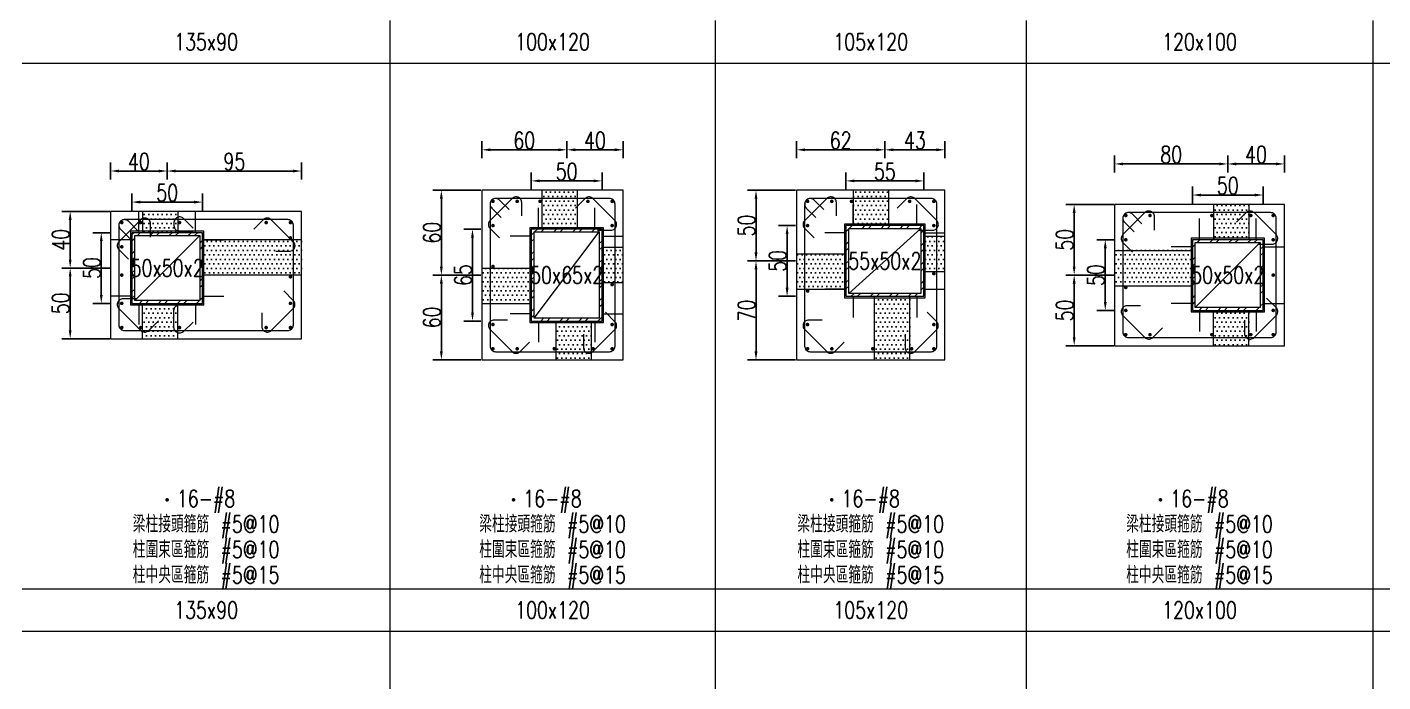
# Model space of a CAD drawing. Header units: millimetres. Extents: x 0 to 3905, y 0 to 8880.
# Drawn here: x 1963 to 2922, y 3984 to 4447 of the extents above; entities that cross this region are included whole.
import ezdxf
from ezdxf.enums import TextEntityAlignment as Align

# ---------------------------------------------------------------- set-up
doc = ezdxf.new("R2010")
doc.units = ezdxf.units.MM
doc.layers.get('DEFPOINTS').update_dxf_attribs({"color": 3})
for name, color, linetype in [('Hatch線', 6, 'Continuous'), ('TC-鋼粱', 132, 'Continuous'), ('主筋斷面', 2, 'Continuous'), ('文字-主筋根數', 7, 'Continuous'), ('文字-剪力筋 中央區', 7, 'Continuous'), ('文字-剪力筋-BC', 7, 'Continuous'), ('文字-剪力筋-圍束區', 7, 'Continuous'), ('文字-斷面尺寸', 7, 'Continuous'), ('文字-輔助字', 7, 'Continuous'), ('柱斷面線', 4, 'Continuous'), ('標註字', 4, 'Continuous'), ('箍筋線', 1, 'Continuous'), ('網格線', 7, 'Continuous'), ('鋼柱', 11, 'Continuous')]:
    doc.layers.add(name, color=color, linetype=linetype)
doc.styles.add('note', font='txt.shx', dxfattribs={"width": 0.75, "height": 12})
doc.styles.add('txt', font='txt.shx', dxfattribs={"height": 0.2, "bigfont": 'chineset.shx'})
doc.dimstyles.new('RCAD_DIM', dxfattribs={"dimtxt": 12, "dimasz": 6, "dimexe": 6, "dimexo": 0.625, "dimtad": 1, "dimdec": 0, "dimdsep": 46, "dimtxsty": 'note', "dimcen": 2.5, "dimclrd": 256, "dimclre": 256, "dimclrt": 256, "dimadec": 0, "dimazin": 0, "dimtfac": 1, "dimtmove": 0, "dimatfit": 3, "dimfxl": 0, "dimtolj": 1, "dimarcsym": 0})

# ---------------------------------------------------------------- blocks, each defined once
blk = doc.blocks.new('*D1134')
at = {"layer": 'DEFPOINTS', "color": 0}
for p in [(2037.5, 4317), (2087.5, 4323.62), (2087.5, 4317)]:
    blk.add_point(p, dxfattribs=at)
at = {"layer": '標註字', "lineweight": -2}
for p, q in [((2037.5, 4317.62), (2037.5, 4329.62)), ((2087.5, 4317.62), (2087.5, 4329.62)), ((2043.5, 4323.62), (2081.5, 4323.62))]:
    blk.add_line(p, q, dxfattribs=at)
at = {"layer": '標註字'}
for points in [[(2043.5, 4324.62), (2043.5, 4322.62), (2037.5, 4323.62)], [(2081.5, 4322.62), (2081.5, 4324.62), (2087.5, 4323.62)]]:
    blk.add_solid(points, dxfattribs=at)
at = {"layer": '標註字', "insert": (2062.5, 4330.25), "char_height": 12, "attachment_point": 5, "style": 'note'}
blk.add_mtext('\\A1;50', dxfattribs=at)
blk = doc.blocks.new('*D1135')
at = {"layer": 'DEFPOINTS', "color": 0}
for p in [(2015.88, 4302), (2022.5, 4302), (2022.5, 4252)]:
    blk.add_point(p, dxfattribs=at)
at = {"layer": '標註字', "lineweight": -2}
for p, q in [((2021.88, 4302), (2009.88, 4302)), ((2015.88, 4258), (2015.88, 4296)), ((2021.88, 4252), (2009.88, 4252))]:
    blk.add_line(p, q, dxfattribs=at)
at = {"layer": '標註字'}
for points in [[(2016.88, 4296), (2014.88, 4296), (2015.88, 4302)], [(2014.88, 4258), (2016.88, 4258), (2015.88, 4252)]]:
    blk.add_solid(points, dxfattribs=at)
at = {"layer": '標註字', "insert": (2009.25, 4277), "char_height": 12, "attachment_point": 5, "rotation": 90, "style": 'note'}
blk.add_mtext('\\A1;50', dxfattribs=at)
blk = doc.blocks.new('*D1136')
at = {"layer": 'DEFPOINTS', "color": 0}
for p in [(2062.5, 4345.62), (2022.5, 4339), (2062.5, 4339)]:
    blk.add_point(p, dxfattribs=at)
at = {"layer": '標註字', "lineweight": -2}
for p, q in [((2022.5, 4339.62), (2022.5, 4351.62)), ((2028.5, 4345.62), (2056.5, 4345.62)), ((2062.5, 4339.62), (2062.5, 4351.62))]:
    blk.add_line(p, q, dxfattribs=at)
at = {"layer": '標註字'}
for points in [[(2028.5, 4346.62), (2028.5, 4344.62), (2022.5, 4345.62)], [(2056.5, 4344.62), (2056.5, 4346.62), (2062.5, 4345.62)]]:
    blk.add_solid(points, dxfattribs=at)
at = {"layer": '標註字', "insert": (2042.5, 4352.25), "char_height": 12, "attachment_point": 5, "style": 'note'}
blk.add_mtext('\\A1;40', dxfattribs=at)
blk = doc.blocks.new('*D1137')
at = {"layer": 'DEFPOINTS', "color": 0}
for p in [(2157.5, 4345.62), (2062.5, 4339), (2157.5, 4339)]:
    blk.add_point(p, dxfattribs=at)
at = {"layer": '標註字', "lineweight": -2}
for p, q in [((2062.5, 4339.62), (2062.5, 4351.62)), ((2068.5, 4345.62), (2151.5, 4345.62)), ((2157.5, 4339.62), (2157.5, 4351.62))]:
    blk.add_line(p, q, dxfattribs=at)
at = {"layer": '標註字'}
for points in [[(2068.5, 4346.62), (2068.5, 4344.62), (2062.5, 4345.62)], [(2151.5, 4344.62), (2151.5, 4346.62), (2157.5, 4345.62)]]:
    blk.add_solid(points, dxfattribs=at)
at = {"layer": '標註字', "insert": (2110, 4352.25), "char_height": 12, "attachment_point": 5, "style": 'note'}
blk.add_mtext('\\A1;95', dxfattribs=at)
blk = doc.blocks.new('*D1138')
at = {"layer": 'DEFPOINTS', "color": 0}
for p in [(1993.88, 4277), (2022.5, 4277), (2022.5, 4227)]:
    blk.add_point(p, dxfattribs=at)
at = {"layer": '標註字', "lineweight": -2}
for p, q in [((2021.88, 4277), (1987.88, 4277)), ((1993.88, 4233), (1993.88, 4271)), ((2021.88, 4227), (1987.88, 4227))]:
    blk.add_line(p, q, dxfattribs=at)
at = {"layer": '標註字'}
for points in [[(1994.88, 4271), (1992.88, 4271), (1993.88, 4277)], [(1992.88, 4233), (1994.88, 4233), (1993.88, 4227)]]:
    blk.add_solid(points, dxfattribs=at)
at = {"layer": '標註字', "insert": (1987.25, 4252), "char_height": 12, "attachment_point": 5, "rotation": 90, "style": 'note'}
blk.add_mtext('\\A1;50', dxfattribs=at)
blk = doc.blocks.new('*D1139')
at = {"layer": 'DEFPOINTS', "color": 0}
for p in [(1993.88, 4317), (2022.5, 4317), (2022.5, 4277)]:
    blk.add_point(p, dxfattribs=at)
at = {"layer": '標註字', "lineweight": -2}
for p, q in [((2021.88, 4317), (1987.88, 4317)), ((1993.88, 4283), (1993.88, 4311)), ((2021.88, 4277), (1987.88, 4277))]:
    blk.add_line(p, q, dxfattribs=at)
at = {"layer": '標註字'}
for points in [[(1994.88, 4311), (1992.88, 4311), (1993.88, 4317)], [(1992.88, 4283), (1994.88, 4283), (1993.88, 4277)]]:
    blk.add_solid(points, dxfattribs=at)
at = {"layer": '標註字', "insert": (1987.25, 4297), "char_height": 12, "attachment_point": 5, "rotation": 90, "style": 'note'}
blk.add_mtext('\\A1;40', dxfattribs=at)
blk = doc.blocks.new('Circle_Filled')
at = {"const_width": 0.5}
blk.add_lwpolyline([(-0.25, 0, 1), (0.25, 0, 1)], format="xyb", close=True, dxfattribs=at)
blk = doc.blocks.new('*D1266')
at = {"layer": 'DEFPOINTS', "color": 0}
for p in [(2370, 4338.62), (2320, 4332), (2370, 4332)]:
    blk.add_point(p, dxfattribs=at)
at = {"layer": '標註字', "lineweight": -2}
for p, q in [((2320, 4332.62), (2320, 4344.62)), ((2370, 4332.62), (2370, 4344.62)), ((2326, 4338.62), (2364, 4338.62))]:
    blk.add_line(p, q, dxfattribs=at)
at = {"layer": '標註字'}
for points in [[(2326, 4339.62), (2326, 4337.62), (2320, 4338.62)], [(2364, 4337.62), (2364, 4339.62), (2370, 4338.62)]]:
    blk.add_solid(points, dxfattribs=at)
at = {"layer": '標註字', "insert": (2345, 4345.25), "char_height": 12, "attachment_point": 5, "style": 'note'}
blk.add_mtext('\\A1;50', dxfattribs=at)
blk = doc.blocks.new('*D1267')
at = {"layer": 'DEFPOINTS', "color": 0}
for p in [(2278.38, 4304.5), (2285, 4304.5), (2285, 4239.5)]:
    blk.add_point(p, dxfattribs=at)
at = {"layer": '標註字', "lineweight": -2}
for p, q in [((2284.38, 4304.5), (2272.38, 4304.5)), ((2278.38, 4245.5), (2278.38, 4298.5)), ((2284.38, 4239.5), (2272.38, 4239.5))]:
    blk.add_line(p, q, dxfattribs=at)
at = {"layer": '標註字'}
for points in [[(2279.38, 4298.5), (2277.38, 4298.5), (2278.38, 4304.5)], [(2277.38, 4245.5), (2279.38, 4245.5), (2278.38, 4239.5)]]:
    blk.add_solid(points, dxfattribs=at)
at = {"layer": '標註字', "insert": (2271.75, 4272), "char_height": 12, "attachment_point": 5, "rotation": 90, "style": 'note'}
blk.add_mtext('\\A1;65', dxfattribs=at)
blk = doc.blocks.new('*D1268')
at = {"layer": 'DEFPOINTS', "color": 0}
for p in [(2285, 4354), (2345, 4360.62), (2345, 4354)]:
    blk.add_point(p, dxfattribs=at)
at = {"layer": '標註字', "lineweight": -2}
for p, q in [((2285, 4354.62), (2285, 4366.62)), ((2345, 4354.62), (2345, 4366.62)), ((2291, 4360.62), (2339, 4360.62))]:
    blk.add_line(p, q, dxfattribs=at)
at = {"layer": '標註字'}
for points in [[(2291, 4361.62), (2291, 4359.62), (2285, 4360.62)], [(2339, 4359.62), (2339, 4361.62), (2345, 4360.62)]]:
    blk.add_solid(points, dxfattribs=at)
at = {"layer": '標註字', "insert": (2315, 4367.25), "char_height": 12, "attachment_point": 5, "style": 'note'}
blk.add_mtext('\\A1;60', dxfattribs=at)
blk = doc.blocks.new('*D1269')
at = {"layer": 'DEFPOINTS', "color": 0}
for p in [(2345, 4354), (2385, 4360.62), (2385, 4354)]:
    blk.add_point(p, dxfattribs=at)
at = {"layer": '標註字', "lineweight": -2}
for p, q in [((2345, 4354.62), (2345, 4366.62)), ((2385, 4354.62), (2385, 4366.62)), ((2351, 4360.62), (2379, 4360.62))]:
    blk.add_line(p, q, dxfattribs=at)
at = {"layer": '標註字'}
for points in [[(2351, 4361.62), (2351, 4359.62), (2345, 4360.62)], [(2379, 4359.62), (2379, 4361.62), (2385, 4360.62)]]:
    blk.add_solid(points, dxfattribs=at)
at = {"layer": '標註字', "insert": (2365, 4367.25), "char_height": 12, "attachment_point": 5, "style": 'note'}
blk.add_mtext('\\A1;40', dxfattribs=at)
blk = doc.blocks.new('*D1270')
at = {"layer": 'DEFPOINTS', "color": 0}
for p in [(2256.38, 4272), (2285, 4272), (2285, 4212)]:
    blk.add_point(p, dxfattribs=at)
at = {"layer": '標註字', "lineweight": -2}
for p, q in [((2284.38, 4272), (2250.38, 4272)), ((2256.38, 4218), (2256.38, 4266)), ((2284.38, 4212), (2250.38, 4212))]:
    blk.add_line(p, q, dxfattribs=at)
at = {"layer": '標註字'}
for points in [[(2257.38, 4266), (2255.38, 4266), (2256.38, 4272)], [(2255.38, 4218), (2257.38, 4218), (2256.38, 4212)]]:
    blk.add_solid(points, dxfattribs=at)
at = {"layer": '標註字', "insert": (2249.75, 4242), "char_height": 12, "attachment_point": 5, "rotation": 90, "style": 'note'}
blk.add_mtext('\\A1;60', dxfattribs=at)
blk = doc.blocks.new('*D1271')
at = {"layer": 'DEFPOINTS', "color": 0}
for p in [(2256.38, 4332), (2285, 4332), (2285, 4272)]:
    blk.add_point(p, dxfattribs=at)
at = {"layer": '標註字', "lineweight": -2}
for p, q in [((2284.38, 4332), (2250.38, 4332)), ((2256.38, 4278), (2256.38, 4326)), ((2284.38, 4272), (2250.38, 4272))]:
    blk.add_line(p, q, dxfattribs=at)
at = {"layer": '標註字'}
for points in [[(2257.38, 4326), (2255.38, 4326), (2256.38, 4332)], [(2255.38, 4278), (2257.38, 4278), (2256.38, 4272)]]:
    blk.add_solid(points, dxfattribs=at)
at = {"layer": '標註字', "insert": (2249.75, 4302), "char_height": 12, "attachment_point": 5, "rotation": 90, "style": 'note'}
blk.add_mtext('\\A1;60', dxfattribs=at)
blk = doc.blocks.new('*D1398')
at = {"layer": 'DEFPOINTS', "color": 0}
for p in [(2597.5, 4338.62), (2542.5, 4332), (2597.5, 4332)]:
    blk.add_point(p, dxfattribs=at)
at = {"layer": '標註字', "lineweight": -2}
for p, q in [((2542.5, 4332.62), (2542.5, 4344.62)), ((2597.5, 4332.62), (2597.5, 4344.62)), ((2548.5, 4338.62), (2591.5, 4338.62))]:
    blk.add_line(p, q, dxfattribs=at)
at = {"layer": '標註字'}
for points in [[(2548.5, 4339.62), (2548.5, 4337.62), (2542.5, 4338.62)], [(2591.5, 4337.62), (2591.5, 4339.62), (2597.5, 4338.62)]]:
    blk.add_solid(points, dxfattribs=at)
at = {"layer": '標註字', "insert": (2570, 4345.25), "char_height": 12, "attachment_point": 5, "style": 'note'}
blk.add_mtext('\\A1;55', dxfattribs=at)
blk = doc.blocks.new('*D1399')
at = {"layer": 'DEFPOINTS', "color": 0}
for p in [(2500.88, 4307), (2507.5, 4307), (2507.5, 4257)]:
    blk.add_point(p, dxfattribs=at)
at = {"layer": '標註字', "lineweight": -2}
for p, q in [((2506.88, 4307), (2494.88, 4307)), ((2500.88, 4263), (2500.88, 4301)), ((2506.88, 4257), (2494.88, 4257))]:
    blk.add_line(p, q, dxfattribs=at)
at = {"layer": '標註字'}
for points in [[(2501.88, 4301), (2499.88, 4301), (2500.88, 4307)], [(2499.88, 4263), (2501.88, 4263), (2500.88, 4257)]]:
    blk.add_solid(points, dxfattribs=at)
at = {"layer": '標註字', "insert": (2494.25, 4282), "char_height": 12, "attachment_point": 5, "rotation": 90, "style": 'note'}
blk.add_mtext('\\A1;50', dxfattribs=at)
blk = doc.blocks.new('*D1400')
at = {"layer": 'DEFPOINTS', "color": 0}
for p in [(2507.5, 4354), (2570, 4360.62), (2570, 4354)]:
    blk.add_point(p, dxfattribs=at)
at = {"layer": '標註字', "lineweight": -2}
for p, q in [((2507.5, 4354.62), (2507.5, 4366.62)), ((2570, 4354.62), (2570, 4366.62)), ((2513.5, 4360.62), (2564, 4360.62))]:
    blk.add_line(p, q, dxfattribs=at)
at = {"layer": '標註字'}
for points in [[(2513.5, 4361.62), (2513.5, 4359.62), (2507.5, 4360.62)], [(2564, 4359.62), (2564, 4361.62), (2570, 4360.62)]]:
    blk.add_solid(points, dxfattribs=at)
at = {"layer": '標註字', "insert": (2538.75, 4367.25), "char_height": 12, "attachment_point": 5, "style": 'note'}
blk.add_mtext('\\A1;62', dxfattribs=at)
blk = doc.blocks.new('*D1401')
at = {"layer": 'DEFPOINTS', "color": 0}
for p in [(2570, 4354), (2612.5, 4360.62), (2612.5, 4354)]:
    blk.add_point(p, dxfattribs=at)
at = {"layer": '標註字', "lineweight": -2}
for p, q in [((2570, 4354.62), (2570, 4366.62)), ((2612.5, 4354.62), (2612.5, 4366.62)), ((2576, 4360.62), (2606.5, 4360.62))]:
    blk.add_line(p, q, dxfattribs=at)
at = {"layer": '標註字'}
for points in [[(2576, 4361.62), (2576, 4359.62), (2570, 4360.62)], [(2606.5, 4359.62), (2606.5, 4361.62), (2612.5, 4360.62)]]:
    blk.add_solid(points, dxfattribs=at)
at = {"layer": '標註字', "insert": (2591.25, 4367.25), "char_height": 12, "attachment_point": 5, "style": 'note'}
blk.add_mtext('\\A1;43', dxfattribs=at)
blk = doc.blocks.new('*D1402')
at = {"layer": 'DEFPOINTS', "color": 0}
for p in [(2478.88, 4282), (2507.5, 4282), (2507.5, 4212)]:
    blk.add_point(p, dxfattribs=at)
at = {"layer": '標註字', "lineweight": -2}
for p, q in [((2506.88, 4282), (2472.88, 4282)), ((2478.88, 4218), (2478.88, 4276)), ((2506.88, 4212), (2472.88, 4212))]:
    blk.add_line(p, q, dxfattribs=at)
at = {"layer": '標註字'}
for points in [[(2479.88, 4276), (2477.88, 4276), (2478.88, 4282)], [(2477.88, 4218), (2479.88, 4218), (2478.88, 4212)]]:
    blk.add_solid(points, dxfattribs=at)
at = {"layer": '標註字', "insert": (2472.25, 4247), "char_height": 12, "attachment_point": 5, "rotation": 90, "style": 'note'}
blk.add_mtext('\\A1;70', dxfattribs=at)
blk = doc.blocks.new('*D1403')
at = {"layer": 'DEFPOINTS', "color": 0}
for p in [(2478.88, 4332), (2507.5, 4332), (2507.5, 4282)]:
    blk.add_point(p, dxfattribs=at)
at = {"layer": '標註字', "lineweight": -2}
for p, q in [((2506.88, 4332), (2472.88, 4332)), ((2478.88, 4288), (2478.88, 4326)), ((2506.88, 4282), (2472.88, 4282))]:
    blk.add_line(p, q, dxfattribs=at)
at = {"layer": '標註字'}
for points in [[(2479.88, 4326), (2477.88, 4326), (2478.88, 4332)], [(2477.88, 4288), (2479.88, 4288), (2478.88, 4282)]]:
    blk.add_solid(points, dxfattribs=at)
at = {"layer": '標註字', "insert": (2472.25, 4307), "char_height": 12, "attachment_point": 5, "rotation": 90, "style": 'note'}
blk.add_mtext('\\A1;50', dxfattribs=at)
blk = doc.blocks.new('*D1530')
at = {"layer": 'DEFPOINTS', "color": 0}
for p in [(2837.5, 4328.62), (2787.5, 4322), (2837.5, 4322)]:
    blk.add_point(p, dxfattribs=at)
at = {"layer": '標註字', "lineweight": -2}
for p, q in [((2787.5, 4322.62), (2787.5, 4334.62)), ((2837.5, 4322.62), (2837.5, 4334.62)), ((2793.5, 4328.62), (2831.5, 4328.62))]:
    blk.add_line(p, q, dxfattribs=at)
at = {"layer": '標註字'}
for points in [[(2793.5, 4329.62), (2793.5, 4327.62), (2787.5, 4328.62)], [(2831.5, 4327.62), (2831.5, 4329.62), (2837.5, 4328.62)]]:
    blk.add_solid(points, dxfattribs=at)
at = {"layer": '標註字', "insert": (2812.5, 4335.25), "char_height": 12, "attachment_point": 5, "style": 'note'}
blk.add_mtext('\\A1;50', dxfattribs=at)
blk = doc.blocks.new('*D1531')
at = {"layer": 'DEFPOINTS', "color": 0}
for p in [(2725.88, 4297), (2732.5, 4297), (2732.5, 4247)]:
    blk.add_point(p, dxfattribs=at)
at = {"layer": '標註字', "lineweight": -2}
for p, q in [((2731.88, 4297), (2719.88, 4297)), ((2725.88, 4253), (2725.88, 4291)), ((2731.88, 4247), (2719.88, 4247))]:
    blk.add_line(p, q, dxfattribs=at)
at = {"layer": '標註字'}
for points in [[(2726.88, 4291), (2724.88, 4291), (2725.88, 4297)], [(2724.88, 4253), (2726.88, 4253), (2725.88, 4247)]]:
    blk.add_solid(points, dxfattribs=at)
at = {"layer": '標註字', "insert": (2719.25, 4272), "char_height": 12, "attachment_point": 5, "rotation": 90, "style": 'note'}
blk.add_mtext('\\A1;50', dxfattribs=at)
blk = doc.blocks.new('*D1532')
at = {"layer": 'DEFPOINTS', "color": 0}
for p in [(2732.5, 4344), (2812.5, 4350.62), (2812.5, 4344)]:
    blk.add_point(p, dxfattribs=at)
at = {"layer": '標註字', "lineweight": -2}
for p, q in [((2732.5, 4344.62), (2732.5, 4356.62)), ((2812.5, 4344.62), (2812.5, 4356.62)), ((2738.5, 4350.62), (2806.5, 4350.62))]:
    blk.add_line(p, q, dxfattribs=at)
at = {"layer": '標註字'}
for points in [[(2738.5, 4351.62), (2738.5, 4349.62), (2732.5, 4350.62)], [(2806.5, 4349.62), (2806.5, 4351.62), (2812.5, 4350.62)]]:
    blk.add_solid(points, dxfattribs=at)
at = {"layer": '標註字', "insert": (2772.5, 4357.25), "char_height": 12, "attachment_point": 5, "style": 'note'}
blk.add_mtext('\\A1;80', dxfattribs=at)
blk = doc.blocks.new('*D1533')
at = {"layer": 'DEFPOINTS', "color": 0}
for p in [(2812.5, 4344), (2852.5, 4350.62), (2852.5, 4344)]:
    blk.add_point(p, dxfattribs=at)
at = {"layer": '標註字', "lineweight": -2}
for p, q in [((2812.5, 4344.62), (2812.5, 4356.62)), ((2852.5, 4344.62), (2852.5, 4356.62)), ((2818.5, 4350.62), (2846.5, 4350.62))]:
    blk.add_line(p, q, dxfattribs=at)
at = {"layer": '標註字'}
for points in [[(2818.5, 4351.62), (2818.5, 4349.62), (2812.5, 4350.62)], [(2846.5, 4349.62), (2846.5, 4351.62), (2852.5, 4350.62)]]:
    blk.add_solid(points, dxfattribs=at)
at = {"layer": '標註字', "insert": (2832.5, 4357.25), "char_height": 12, "attachment_point": 5, "style": 'note'}
blk.add_mtext('\\A1;40', dxfattribs=at)
blk = doc.blocks.new('*D1534')
at = {"layer": 'DEFPOINTS', "color": 0}
for p in [(2703.88, 4272), (2732.5, 4272), (2732.5, 4222)]:
    blk.add_point(p, dxfattribs=at)
at = {"layer": '標註字', "lineweight": -2}
for p, q in [((2731.88, 4272), (2697.88, 4272)), ((2703.88, 4228), (2703.88, 4266)), ((2731.88, 4222), (2697.88, 4222))]:
    blk.add_line(p, q, dxfattribs=at)
at = {"layer": '標註字'}
for points in [[(2704.88, 4266), (2702.88, 4266), (2703.88, 4272)], [(2702.88, 4228), (2704.88, 4228), (2703.88, 4222)]]:
    blk.add_solid(points, dxfattribs=at)
at = {"layer": '標註字', "insert": (2697.25, 4247), "char_height": 12, "attachment_point": 5, "rotation": 90, "style": 'note'}
blk.add_mtext('\\A1;50', dxfattribs=at)
blk = doc.blocks.new('*D1535')
at = {"layer": 'DEFPOINTS', "color": 0}
for p in [(2703.88, 4322), (2732.5, 4322), (2732.5, 4272)]:
    blk.add_point(p, dxfattribs=at)
at = {"layer": '標註字', "lineweight": -2}
for p, q in [((2731.88, 4322), (2697.88, 4322)), ((2703.88, 4278), (2703.88, 4316)), ((2731.88, 4272), (2697.88, 4272))]:
    blk.add_line(p, q, dxfattribs=at)
at = {"layer": '標註字'}
for points in [[(2704.88, 4316), (2702.88, 4316), (2703.88, 4322)], [(2702.88, 4278), (2704.88, 4278), (2703.88, 4272)]]:
    blk.add_solid(points, dxfattribs=at)
at = {"layer": '標註字', "insert": (2697.25, 4297), "char_height": 12, "attachment_point": 5, "rotation": 90, "style": 'note'}
blk.add_mtext('\\A1;50', dxfattribs=at)

msp = doc.modelspace()

# ---------------------------------------------------------------- hatches: boundary and pattern name
at = {"layer": 'Hatch線'}
h = msp.add_hatch(dxfattribs=at)
h.set_pattern_fill('ANSI32', color=256, style=0)
h.paths.add_polyline_path([(2542.5, 4257), (2597.5, 4257), (2597.5, 4307), (2542.5, 4307)], flags=17)
h.paths.add_polyline_path([(2544.5, 4259), (2544.5, 4305), (2595.5, 4305), (2595.5, 4259)])
h = msp.add_hatch(dxfattribs=at)
h.set_pattern_fill('ANSI32', color=256, style=0)
h.paths.add_polyline_path([(2037.5, 4252), (2087.5, 4252), (2087.5, 4302), (2037.5, 4302)], flags=17)
h.paths.add_polyline_path([(2039.5, 4254), (2039.5, 4300), (2085.5, 4300), (2085.5, 4254)])
h = msp.add_hatch(dxfattribs=at)
h.set_pattern_fill('ANSI32', color=256, style=0)
h.paths.add_polyline_path([(2320, 4239.5), (2370, 4239.5), (2370, 4304.5), (2320, 4304.5)], flags=17)
h.paths.add_polyline_path([(2322, 4241.5), (2322, 4302.5), (2368, 4302.5), (2368, 4241.5)])
h = msp.add_hatch(dxfattribs=at)
h.set_pattern_fill('ANSI32', color=256, style=0)
h.paths.add_polyline_path([(2787.5, 4247), (2837.5, 4247), (2837.5, 4297), (2787.5, 4297)], flags=17)
h.paths.add_polyline_path([(2789.5, 4249), (2789.5, 4295), (2835.5, 4295), (2835.5, 4249)])
at = {"layer": 'TC-鋼粱'}
h = msp.add_hatch(dxfattribs=at)
h.set_pattern_fill('DOTS', color=256, scale=2, style=0)
h.paths.add_polyline_path([(2352.41, 4332), (2327.41, 4332), (2327.41, 4304.5), (2352.41, 4304.5)], flags=17)
h = msp.add_hatch(dxfattribs=at)
h.set_pattern_fill('DOTS', color=256, scale=2, style=0)
h.paths.add_polyline_path([(2572.67, 4332), (2547.67, 4332), (2547.67, 4307), (2572.67, 4307)], flags=17)
h = msp.add_hatch(dxfattribs=at)
h.set_pattern_fill('DOTS', color=256, scale=2, style=0)
h.paths.add_polyline_path([(2070, 4317), (2045, 4317), (2045, 4302), (2070, 4302)], flags=17)
h = msp.add_hatch(dxfattribs=at)
h.set_pattern_fill('DOTS', color=256, scale=2, style=0)
h.paths.add_polyline_path([(2827.5, 4322), (2802.5, 4322), (2802.5, 4297), (2827.5, 4297)], flags=17)
h = msp.add_hatch(dxfattribs=at)
h.set_pattern_fill('DOTS', color=256, scale=2, style=0)
h.paths.add_polyline_path([(2157.5, 4272), (2157.5, 4297), (2087.5, 4297), (2087.5, 4272)], flags=17)
h = msp.add_hatch(dxfattribs=at)
h.set_pattern_fill('DOTS', color=256, scale=2, style=0)
h.paths.add_polyline_path([(2612.5, 4274.28), (2612.5, 4299.28), (2597.5, 4299.28), (2597.5, 4274.28)], flags=17)
h = msp.add_hatch(dxfattribs=at)
h.set_pattern_fill('DOTS', color=256, scale=2, style=0)
h.paths.add_polyline_path([(2385, 4266.5), (2385, 4291.5), (2370, 4291.5), (2370, 4266.5)], flags=17)
h = msp.add_hatch(dxfattribs=at)
h.set_pattern_fill('DOTS', color=256, scale=2, style=0)
h.paths.add_polyline_path([(2507.5, 4287), (2507.5, 4262), (2542.5, 4262), (2542.5, 4287)], flags=17)
h = msp.add_hatch(dxfattribs=at)
h.set_pattern_fill('DOTS', color=256, scale=2, style=0)
h.paths.add_polyline_path([(2732.5, 4289.5), (2732.5, 4264.5), (2787.5, 4264.5), (2787.5, 4289.5)], flags=17)
h = msp.add_hatch(dxfattribs=at)
h.set_pattern_fill('DOTS', color=256, scale=2, style=0)
h.paths.add_polyline_path([(2285, 4276.81), (2285, 4251.81), (2320, 4251.81), (2320, 4276.81)], flags=17)
h = msp.add_hatch(dxfattribs=at)
h.set_pattern_fill('DOTS', color=256, scale=2, style=0)
h.paths.add_polyline_path([(2562.67, 4212), (2587.67, 4212), (2587.67, 4257), (2562.67, 4257)], flags=17)
h = msp.add_hatch(dxfattribs=at)
h.set_pattern_fill('DOTS', color=256, scale=2, style=0)
h.paths.add_polyline_path([(2045, 4227), (2070, 4227), (2070, 4252), (2045, 4252)], flags=17)
h = msp.add_hatch(dxfattribs=at)
h.set_pattern_fill('DOTS', color=256, scale=2, style=0)
h.paths.add_polyline_path([(2337.5, 4212), (2362.5, 4212), (2362.5, 4239.5), (2337.5, 4239.5)], flags=17)
h = msp.add_hatch(dxfattribs=at)
h.set_pattern_fill('DOTS', color=256, scale=2, style=0)
h.paths.add_polyline_path([(2802.5, 4222), (2827.5, 4222), (2827.5, 4247), (2802.5, 4247)], flags=17)

# ---------------------------------------------------------------- linework, layer by layer
at = {"layer": 'DEFPOINTS', "lineweight": 5}
for points in [[(2042.5, 4302), (2042.5, 4317)], [(2082.5, 4302), (2082.5, 4317)], [(2325, 4304.5), (2325, 4319.5)], [(2365, 4304.5), (2365, 4319.5)], [(2547.5, 4307), (2547.5, 4322)], [(2592.5, 4307), (2592.5, 4322)], [(2320, 4238.5), (2371, 4238.5), (2371, 4305.5), (2319, 4305.5), (2319, 4238.5), (2320, 4238.5)], [(2542.5, 4256), (2598.5, 4256), (2598.5, 4308), (2541.5, 4308), (2541.5, 4256), (2542.5, 4256)], [(2544.5, 4259), (2595.5, 4305)], [(2792.5, 4297), (2792.5, 4312)], [(2832.5, 4297), (2832.5, 4312)], [(2037.5, 4297), (2022.5, 4297)], [(2037.5, 4251), (2088.5, 4251), (2088.5, 4303), (2036.5, 4303), (2036.5, 4251), (2037.5, 4251)], [(2039.5, 4254), (2085.5, 4300)], [(2087.5, 4297), (2102.5, 4297)], [(2320, 4299.5), (2305, 4299.5)], [(2322, 4241.5), (2368, 4302.5)], [(2370, 4299.5), (2385, 4299.5)], [(2542.5, 4302), (2527.5, 4302)], [(2597.5, 4302), (2612.5, 4302)], [(2787.5, 4246), (2838.5, 4246), (2838.5, 4298), (2786.5, 4298), (2786.5, 4246), (2787.5, 4246)], [(2787.5, 4292), (2772.5, 4292)], [(2789.5, 4249), (2835.5, 4295)], [(2837.5, 4292), (2852.5, 4292)], [(2037.5, 4257), (2022.5, 4257)], [(2087.5, 4257), (2102.5, 4257)], [(2542.5, 4262), (2527.5, 4262)], [(2547.5, 4257), (2547.5, 4242)], [(2592.5, 4257), (2592.5, 4242)], [(2597.5, 4262), (2612.5, 4262)], [(2042.5, 4252), (2042.5, 4237)], [(2082.5, 4252), (2082.5, 4237)], [(2787.5, 4252), (2772.5, 4252)], [(2837.5, 4252), (2852.5, 4252)], [(2320, 4244.5), (2305, 4244.5)], [(2325, 4239.5), (2325, 4224.5)], [(2365, 4239.5), (2365, 4224.5)], [(2370, 4244.5), (2385, 4244.5)], [(2792.5, 4247), (2792.5, 4232)], [(2832.5, 4247), (2832.5, 4232)]]:
    msp.add_lwpolyline(points, dxfattribs=at)
at = {"layer": 'TC-鋼粱', "lineweight": 5}
for points in [[(2327.41, 4332), (2327.41, 4304.5)], [(2352.41, 4332), (2352.41, 4304.5)], [(2547.67, 4332), (2547.67, 4307)], [(2572.67, 4332), (2572.67, 4307)], [(2045, 4317), (2045, 4302)], [(2070, 4317), (2070, 4302)], [(2802.5, 4322), (2802.5, 4297)], [(2827.5, 4322), (2827.5, 4297)], [(2157.5, 4297), (2087.5, 4297)], [(2612.5, 4299.28), (2597.5, 4299.28)], [(2385, 4291.5), (2370, 4291.5)], [(2507.5, 4287), (2542.5, 4287)], [(2732.5, 4289.5), (2787.5, 4289.5)], [(2285, 4276.81), (2320, 4276.81)], [(2157.5, 4272), (2087.5, 4272)], [(2385, 4266.5), (2370, 4266.5)], [(2612.5, 4274.28), (2597.5, 4274.28)], [(2507.5, 4262), (2542.5, 4262)], [(2562.67, 4212), (2562.67, 4257)], [(2587.67, 4212), (2587.67, 4257)], [(2732.5, 4264.5), (2787.5, 4264.5)], [(2045, 4227), (2045, 4252)], [(2070, 4227), (2070, 4252)], [(2285, 4251.81), (2320, 4251.81)], [(2337.5, 4212), (2337.5, 4239.5)], [(2362.5, 4212), (2362.5, 4239.5)], [(2802.5, 4222), (2802.5, 4247)], [(2827.5, 4222), (2827.5, 4247)]]:
    msp.add_lwpolyline(points, dxfattribs=at)
at = {"layer": '柱斷面線', "lineweight": 5}
for points in [[(2285, 4212), (2385, 4212), (2385, 4332), (2285, 4332), (2285, 4212)], [(2507.5, 4212), (2612.5, 4212), (2612.5, 4332), (2507.5, 4332), (2507.5, 4212)], [(2022.5, 4227), (2157.5, 4227), (2157.5, 4317), (2022.5, 4317), (2022.5, 4227)], [(2732.5, 4222), (2852.5, 4222), (2852.5, 4322), (2732.5, 4322), (2732.5, 4222)]]:
    msp.add_lwpolyline(points, dxfattribs=at)
at = {"layer": '箍筋線', "lineweight": 5}
for points in [[(2313.19, 4313.81), (2313.19, 4323.35), (2313.13, 4324.02), (2312.96, 4324.66), (2312.69, 4325.27), (2312.32, 4325.83), (2311.86, 4326.32), (2311.33, 4326.72), (2310.73, 4327.02), (2310.1, 4327.23), (2309.43, 4327.32), (2308.77, 4327.3), (2308.11, 4327.17), (2307.49, 4326.93), (2306.91, 4326.59), (2306.4, 4326.16), (2290.84, 4310.6), (2290.39, 4310.07), (2290.05, 4309.47), (2289.81, 4308.82), (2289.69, 4308.13), (2289.69, 4307.44), (2289.81, 4306.76), (2290.05, 4306.11), (2290.39, 4305.51), (2290.84, 4304.98), (2297.58, 4298.23)], [(2304.33, 4318.29), (2297.58, 4325.04), (2297.07, 4325.47), (2296.49, 4325.81), (2295.87, 4326.05), (2295.22, 4326.18), (2294.55, 4326.2), (2293.89, 4326.11), (2293.25, 4325.9), (2292.66, 4325.6), (2292.12, 4325.19), (2291.66, 4324.71), (2291.29, 4324.15), (2291.02, 4323.54), (2290.85, 4322.9), (2290.79, 4322.23), (2290.79, 4221.77), (2290.86, 4221.08), (2291.03, 4220.41), (2291.33, 4219.78), (2291.72, 4219.21), (2292.21, 4218.72), (2292.78, 4218.33), (2293.41, 4218.03), (2294.08, 4217.86), (2294.77, 4217.79), (2375.23, 4217.79), (2375.92, 4217.86), (2376.59, 4218.03), (2377.22, 4218.33), (2377.79, 4218.72), (2378.28, 4219.21), (2378.67, 4219.78), (2378.97, 4220.41), (2379.14, 4221.08), (2379.21, 4221.77), (2379.21, 4322.23), (2379.14, 4322.92), (2378.97, 4323.59), (2378.67, 4324.22), (2378.28, 4324.79), (2377.79, 4325.28), (2377.22, 4325.67), (2376.59, 4325.97), (2375.92, 4326.14), (2375.23, 4326.21), (2294.77, 4326.21), (2294.1, 4326.15), (2293.46, 4325.98), (2292.85, 4325.71), (2292.29, 4325.34), (2291.81, 4324.88), (2291.4, 4324.34), (2291.1, 4323.75), (2290.89, 4323.11), (2290.8, 4322.45), (2290.82, 4321.78), (2290.95, 4321.13), (2291.19, 4320.51), (2291.53, 4319.93), (2291.96, 4319.42), (2298.71, 4312.67)], [(2366.81, 4303.81), (2376.35, 4303.81), (2377.02, 4303.87), (2377.66, 4304.04), (2378.27, 4304.31), (2378.83, 4304.68), (2379.32, 4305.14), (2379.72, 4305.67), (2380.02, 4306.27), (2380.23, 4306.9), (2380.32, 4307.57), (2380.3, 4308.23), (2380.17, 4308.89), (2379.93, 4309.51), (2379.59, 4310.09), (2379.16, 4310.6), (2363.6, 4326.16), (2363.07, 4326.61), (2362.47, 4326.95), (2361.82, 4327.19), (2361.13, 4327.31), (2360.44, 4327.31), (2359.76, 4327.19), (2359.11, 4326.95), (2358.51, 4326.61), (2357.98, 4326.16), (2351.23, 4319.42)], [(2535.69, 4313.81), (2535.69, 4323.35), (2535.63, 4324.02), (2535.46, 4324.66), (2535.19, 4325.27), (2534.82, 4325.83), (2534.36, 4326.32), (2533.83, 4326.72), (2533.23, 4327.02), (2532.6, 4327.23), (2531.93, 4327.32), (2531.27, 4327.3), (2530.61, 4327.17), (2529.99, 4326.93), (2529.41, 4326.59), (2528.9, 4326.16), (2513.34, 4310.6), (2512.89, 4310.07), (2512.55, 4309.47), (2512.31, 4308.82), (2512.19, 4308.13), (2512.19, 4307.44), (2512.31, 4306.76), (2512.55, 4306.11), (2512.89, 4305.51), (2513.34, 4304.98), (2520.08, 4298.23)], [(2526.83, 4318.29), (2520.08, 4325.04), (2519.57, 4325.47), (2518.99, 4325.81), (2518.37, 4326.05), (2517.72, 4326.18), (2517.05, 4326.2), (2516.39, 4326.11), (2515.75, 4325.9), (2515.16, 4325.6), (2514.62, 4325.19), (2514.16, 4324.71), (2513.79, 4324.15), (2513.52, 4323.54), (2513.35, 4322.9), (2513.29, 4322.23), (2513.29, 4221.77), (2513.36, 4221.08), (2513.53, 4220.41), (2513.83, 4219.78), (2514.22, 4219.21), (2514.71, 4218.72), (2515.28, 4218.33), (2515.91, 4218.03), (2516.58, 4217.86), (2517.27, 4217.79), (2602.73, 4217.79), (2603.42, 4217.86), (2604.09, 4218.03), (2604.72, 4218.33), (2605.29, 4218.72), (2605.78, 4219.21), (2606.17, 4219.78), (2606.47, 4220.41), (2606.64, 4221.08), (2606.71, 4221.77), (2606.71, 4322.23), (2606.64, 4322.92), (2606.47, 4323.59), (2606.17, 4324.22), (2605.78, 4324.79), (2605.29, 4325.28), (2604.72, 4325.67), (2604.09, 4325.97), (2603.42, 4326.14), (2602.73, 4326.21), (2517.27, 4326.21), (2516.6, 4326.15), (2515.96, 4325.98), (2515.35, 4325.71), (2514.79, 4325.34), (2514.31, 4324.88), (2513.9, 4324.34), (2513.6, 4323.75), (2513.39, 4323.11), (2513.3, 4322.45), (2513.32, 4321.78), (2513.45, 4321.13), (2513.69, 4320.51), (2514.03, 4319.93), (2514.46, 4319.42), (2521.21, 4312.67)], [(2594.31, 4303.81), (2603.85, 4303.81), (2604.52, 4303.87), (2605.16, 4304.04), (2605.77, 4304.31), (2606.33, 4304.68), (2606.82, 4305.14), (2607.22, 4305.67), (2607.52, 4306.27), (2607.73, 4306.9), (2607.82, 4307.57), (2607.8, 4308.23), (2607.67, 4308.89), (2607.43, 4309.51), (2607.09, 4310.09), (2606.66, 4310.6), (2591.1, 4326.16), (2590.57, 4326.61), (2589.97, 4326.95), (2589.32, 4327.19), (2588.63, 4327.31), (2587.94, 4327.31), (2587.26, 4327.19), (2586.61, 4326.95), (2586.01, 4326.61), (2585.48, 4326.16), (2578.73, 4319.42)], [(2760.69, 4303.81), (2760.69, 4313.35), (2760.63, 4314.02), (2760.46, 4314.66), (2760.19, 4315.27), (2759.82, 4315.83), (2759.36, 4316.32), (2758.83, 4316.72), (2758.23, 4317.02), (2757.6, 4317.23), (2756.93, 4317.32), (2756.27, 4317.3), (2755.61, 4317.17), (2754.99, 4316.93), (2754.41, 4316.59), (2753.9, 4316.16), (2738.34, 4300.6), (2737.89, 4300.07), (2737.55, 4299.47), (2737.31, 4298.82), (2737.19, 4298.13), (2737.19, 4297.44), (2737.31, 4296.76), (2737.55, 4296.11), (2737.89, 4295.51), (2738.34, 4294.98), (2745.08, 4288.23)], [(2751.83, 4308.29), (2745.08, 4315.04), (2744.57, 4315.47), (2743.99, 4315.81), (2743.37, 4316.05), (2742.72, 4316.18), (2742.05, 4316.2), (2741.39, 4316.11), (2740.75, 4315.9), (2740.16, 4315.6), (2739.62, 4315.19), (2739.16, 4314.71), (2738.79, 4314.15), (2738.52, 4313.54), (2738.35, 4312.9), (2738.29, 4312.23), (2738.29, 4231.77), (2738.36, 4231.08), (2738.53, 4230.41), (2738.83, 4229.78), (2739.22, 4229.21), (2739.71, 4228.72), (2740.28, 4228.33), (2740.91, 4228.03), (2741.58, 4227.86), (2742.27, 4227.79), (2842.73, 4227.79), (2843.42, 4227.86), (2844.09, 4228.03), (2844.72, 4228.33), (2845.29, 4228.72), (2845.78, 4229.21), (2846.17, 4229.78), (2846.47, 4230.41), (2846.64, 4231.08), (2846.71, 4231.77), (2846.71, 4312.23), (2846.64, 4312.92), (2846.47, 4313.59), (2846.17, 4314.22), (2845.78, 4314.79), (2845.29, 4315.28), (2844.72, 4315.67), (2844.09, 4315.97), (2843.42, 4316.14), (2842.73, 4316.21), (2742.27, 4316.21), (2741.6, 4316.15), (2740.96, 4315.98), (2740.35, 4315.71), (2739.79, 4315.34), (2739.31, 4314.88), (2738.9, 4314.34), (2738.6, 4313.75), (2738.39, 4313.11), (2738.3, 4312.45), (2738.32, 4311.78), (2738.45, 4311.13), (2738.69, 4310.51), (2739.03, 4309.93), (2739.46, 4309.42), (2746.21, 4302.67)], [(2834.31, 4293.81), (2843.85, 4293.81), (2844.52, 4293.87), (2845.16, 4294.04), (2845.77, 4294.31), (2846.33, 4294.68), (2846.82, 4295.14), (2847.22, 4295.67), (2847.52, 4296.27), (2847.73, 4296.9), (2847.82, 4297.57), (2847.8, 4298.23), (2847.67, 4298.89), (2847.43, 4299.51), (2847.09, 4300.09), (2846.66, 4300.6), (2831.1, 4316.16), (2830.57, 4316.61), (2829.97, 4316.95), (2829.32, 4317.19), (2828.63, 4317.31), (2827.94, 4317.31), (2827.26, 4317.19), (2826.61, 4316.95), (2826.01, 4316.61), (2825.48, 4316.16), (2818.73, 4309.42)], [(2050.69, 4298.81), (2050.69, 4308.35), (2050.63, 4309.02), (2050.46, 4309.66), (2050.19, 4310.27), (2049.82, 4310.83), (2049.36, 4311.32), (2048.83, 4311.72), (2048.23, 4312.02), (2047.6, 4312.23), (2046.93, 4312.32), (2046.27, 4312.3), (2045.61, 4312.17), (2044.99, 4311.93), (2044.41, 4311.59), (2043.9, 4311.16), (2028.34, 4295.6), (2027.89, 4295.07), (2027.55, 4294.47), (2027.31, 4293.82), (2027.19, 4293.13), (2027.19, 4292.44), (2027.31, 4291.76), (2027.55, 4291.11), (2027.89, 4290.51), (2028.34, 4289.98), (2035.08, 4283.23)], [(2041.83, 4303.29), (2035.08, 4310.04), (2034.57, 4310.47), (2033.99, 4310.81), (2033.37, 4311.05), (2032.72, 4311.18), (2032.05, 4311.2), (2031.39, 4311.11), (2030.75, 4310.9), (2030.16, 4310.6), (2029.62, 4310.19), (2029.16, 4309.71), (2028.79, 4309.15), (2028.52, 4308.54), (2028.35, 4307.9), (2028.29, 4307.23), (2028.29, 4236.77), (2028.36, 4236.08), (2028.53, 4235.41), (2028.83, 4234.78), (2029.22, 4234.21), (2029.71, 4233.72), (2030.28, 4233.33), (2030.91, 4233.03), (2031.58, 4232.86), (2032.27, 4232.79), (2147.73, 4232.79), (2148.42, 4232.86), (2149.09, 4233.03), (2149.72, 4233.33), (2150.29, 4233.72), (2150.78, 4234.21), (2151.17, 4234.78), (2151.47, 4235.41), (2151.64, 4236.08), (2151.71, 4236.77), (2151.71, 4307.23), (2151.64, 4307.92), (2151.47, 4308.59), (2151.17, 4309.22), (2150.78, 4309.79), (2150.29, 4310.28), (2149.72, 4310.67), (2149.09, 4310.97), (2148.42, 4311.14), (2147.73, 4311.21), (2032.27, 4311.21), (2031.6, 4311.15), (2030.96, 4310.98), (2030.35, 4310.71), (2029.79, 4310.34), (2029.31, 4309.88), (2028.9, 4309.34), (2028.6, 4308.75), (2028.39, 4308.11), (2028.3, 4307.45), (2028.32, 4306.78), (2028.45, 4306.13), (2028.69, 4305.51), (2029.03, 4304.93), (2029.46, 4304.42), (2036.21, 4297.67)], [(2080.83, 4305.2), (2074.08, 4311.95), (2073.57, 4312.38), (2072.99, 4312.72), (2072.37, 4312.96), (2071.71, 4313.09), (2071.05, 4313.11), (2070.39, 4313.02), (2069.75, 4312.81), (2069.16, 4312.51), (2068.62, 4312.1), (2068.16, 4311.62), (2067.79, 4311.06), (2067.52, 4310.45), (2067.35, 4309.81), (2067.29, 4309.14), (2067.29, 4306.97), (2067.36, 4306.28), (2067.53, 4305.62), (2067.83, 4304.99), (2068.22, 4304.42), (2068.71, 4303.93), (2069.28, 4303.53), (2069.91, 4303.24), (2070.58, 4303.06), (2071.27, 4303), (2080.81, 4303)], [(2139.31, 4288.81), (2148.85, 4288.81), (2149.52, 4288.87), (2150.16, 4289.04), (2150.77, 4289.31), (2151.33, 4289.68), (2151.82, 4290.14), (2152.22, 4290.67), (2152.52, 4291.27), (2152.73, 4291.9), (2152.82, 4292.57), (2152.8, 4293.23), (2152.67, 4293.89), (2152.43, 4294.51), (2152.09, 4295.09), (2151.66, 4295.6), (2136.1, 4311.16), (2135.57, 4311.61), (2134.97, 4311.95), (2134.32, 4312.19), (2133.63, 4312.31), (2132.94, 4312.31), (2132.26, 4312.19), (2131.61, 4311.95), (2131.01, 4311.61), (2130.48, 4311.16), (2123.73, 4304.42)], [(2129.31, 4245.19), (2129.31, 4235.65), (2129.37, 4234.98), (2129.54, 4234.34), (2129.81, 4233.73), (2130.18, 4233.17), (2130.64, 4232.68), (2131.17, 4232.28), (2131.77, 4231.98), (2132.4, 4231.77), (2133.07, 4231.68), (2133.73, 4231.7), (2134.39, 4231.83), (2135.01, 4232.07), (2135.59, 4232.41), (2136.1, 4232.84), (2151.66, 4248.4), (2152.11, 4248.93), (2152.45, 4249.53), (2152.69, 4250.18), (2152.81, 4250.87), (2152.81, 4251.56), (2152.69, 4252.24), (2152.45, 4252.89), (2152.11, 4253.49), (2151.66, 4254.02), (2144.92, 4260.77)], [(2040.69, 4255.19), (2031.15, 4255.19), (2030.48, 4255.13), (2029.84, 4254.96), (2029.23, 4254.69), (2028.67, 4254.32), (2028.18, 4253.86), (2027.78, 4253.33), (2027.48, 4252.73), (2027.27, 4252.1), (2027.18, 4251.43), (2027.2, 4250.77), (2027.33, 4250.11), (2027.57, 4249.49), (2027.91, 4248.91), (2028.34, 4248.4), (2043.9, 4232.84), (2044.43, 4232.39), (2045.03, 4232.05), (2045.68, 4231.81), (2046.37, 4231.69), (2047.06, 4231.69), (2047.74, 4231.81), (2048.39, 4232.05), (2048.99, 4232.39), (2049.52, 4232.84), (2056.27, 4239.58)], [(2080.83, 4238.8), (2074.08, 4232.05), (2073.57, 4231.62), (2072.99, 4231.28), (2072.37, 4231.04), (2071.71, 4230.91), (2071.05, 4230.89), (2070.39, 4230.98), (2069.75, 4231.19), (2069.16, 4231.49), (2068.62, 4231.9), (2068.16, 4232.38), (2067.79, 4232.94), (2067.52, 4233.55), (2067.35, 4234.19), (2067.29, 4234.86), (2067.29, 4247.02), (2067.36, 4247.72), (2067.53, 4248.38), (2067.83, 4249.01), (2068.22, 4249.58), (2068.71, 4250.07), (2069.28, 4250.47), (2069.91, 4250.76), (2070.58, 4250.94), (2071.27, 4251), (2080.81, 4251)], [(2750.69, 4250.19), (2741.15, 4250.19), (2740.48, 4250.13), (2739.84, 4249.96), (2739.23, 4249.69), (2738.67, 4249.32), (2738.18, 4248.86), (2737.78, 4248.33), (2737.48, 4247.73), (2737.27, 4247.1), (2737.18, 4246.43), (2737.2, 4245.77), (2737.33, 4245.11), (2737.57, 4244.49), (2737.91, 4243.91), (2738.34, 4243.4), (2753.9, 4227.84), (2754.43, 4227.39), (2755.03, 4227.05), (2755.68, 4226.81), (2756.37, 4226.69), (2757.06, 4226.69), (2757.74, 4226.81), (2758.39, 4227.05), (2758.99, 4227.39), (2759.52, 4227.84), (2766.27, 4234.58)], [(2824.31, 4240.19), (2824.31, 4230.65), (2824.37, 4229.98), (2824.54, 4229.34), (2824.81, 4228.73), (2825.18, 4228.17), (2825.64, 4227.68), (2826.17, 4227.28), (2826.77, 4226.98), (2827.4, 4226.77), (2828.07, 4226.68), (2828.73, 4226.7), (2829.39, 4226.83), (2830.01, 4227.07), (2830.59, 4227.41), (2831.1, 4227.84), (2846.66, 4243.4), (2847.11, 4243.93), (2847.45, 4244.53), (2847.69, 4245.18), (2847.81, 4245.87), (2847.81, 4246.56), (2847.69, 4247.24), (2847.45, 4247.89), (2847.11, 4248.49), (2846.66, 4249.02), (2839.92, 4255.77)], [(2303.19, 4240.19), (2293.65, 4240.19), (2292.98, 4240.13), (2292.34, 4239.96), (2291.73, 4239.69), (2291.17, 4239.32), (2290.68, 4238.86), (2290.28, 4238.33), (2289.98, 4237.73), (2289.77, 4237.1), (2289.68, 4236.43), (2289.7, 4235.77), (2289.83, 4235.11), (2290.07, 4234.49), (2290.41, 4233.91), (2290.84, 4233.4), (2306.4, 4217.84), (2306.93, 4217.39), (2307.53, 4217.05), (2308.18, 4216.81), (2308.87, 4216.69), (2309.56, 4216.69), (2310.24, 4216.81), (2310.89, 4217.05), (2311.49, 4217.39), (2312.02, 4217.84), (2318.77, 4224.58)], [(2356.81, 4230.19), (2356.81, 4220.65), (2356.87, 4219.98), (2357.04, 4219.34), (2357.31, 4218.73), (2357.68, 4218.17), (2358.14, 4217.68), (2358.67, 4217.28), (2359.27, 4216.98), (2359.9, 4216.77), (2360.57, 4216.68), (2361.23, 4216.7), (2361.89, 4216.83), (2362.51, 4217.07), (2363.09, 4217.41), (2363.6, 4217.84), (2379.16, 4233.4), (2379.61, 4233.93), (2379.95, 4234.53), (2380.19, 4235.18), (2380.31, 4235.87), (2380.31, 4236.56), (2380.19, 4237.24), (2379.95, 4237.89), (2379.61, 4238.49), (2379.16, 4239.02), (2372.42, 4245.77)], [(2525.69, 4240.19), (2516.15, 4240.19), (2515.48, 4240.13), (2514.84, 4239.96), (2514.23, 4239.69), (2513.67, 4239.32), (2513.18, 4238.86), (2512.78, 4238.33), (2512.48, 4237.73), (2512.27, 4237.1), (2512.18, 4236.43), (2512.2, 4235.77), (2512.33, 4235.11), (2512.57, 4234.49), (2512.91, 4233.91), (2513.34, 4233.4), (2528.9, 4217.84), (2529.43, 4217.39), (2530.03, 4217.05), (2530.68, 4216.81), (2531.37, 4216.69), (2532.06, 4216.69), (2532.74, 4216.81), (2533.39, 4217.05), (2533.99, 4217.39), (2534.52, 4217.84), (2541.27, 4224.58)], [(2584.31, 4230.19), (2584.31, 4220.65), (2584.37, 4219.98), (2584.54, 4219.34), (2584.81, 4218.73), (2585.18, 4218.17), (2585.64, 4217.68), (2586.17, 4217.28), (2586.77, 4216.98), (2587.4, 4216.77), (2588.07, 4216.68), (2588.73, 4216.7), (2589.39, 4216.83), (2590.01, 4217.07), (2590.59, 4217.41), (2591.1, 4217.84), (2606.66, 4233.4), (2607.11, 4233.93), (2607.45, 4234.53), (2607.69, 4235.18), (2607.81, 4235.87), (2607.81, 4236.56), (2607.69, 4237.24), (2607.45, 4237.89), (2607.11, 4238.49), (2606.66, 4239.02), (2599.92, 4245.77)]]:
    msp.add_lwpolyline(points, dxfattribs=at)
at = {"layer": '網格線', "lineweight": 5}
for points in [[(2220, 4452), (2220, 4422)], [(2450, 4452), (2450, 4422)], [(2670, 4452), (2670, 4422)], [(2915, 4452), (2915, 4422)], [(1960, 4422), (2220, 4422)], [(2220, 4422), (2450, 4422)], [(2220, 4422), (2220, 4050)], [(2450, 4422), (2670, 4422)], [(2450, 4422), (2450, 4050)], [(2670, 4422), (2915, 4422)], [(2670, 4422), (2670, 4050)], [(2915, 4422), (3125, 4422)], [(2915, 4422), (2915, 4050)], [(1960, 4050), (2220, 4050)], [(2220, 4050), (2450, 4050)], [(2220, 4050), (2220, 4020)], [(2450, 4050), (2670, 4050)], [(2450, 4050), (2450, 4020)], [(2670, 4050), (2915, 4050)], [(2670, 4050), (2670, 4020)], [(2915, 4050), (3125, 4050)], [(2915, 4050), (2915, 4020)], [(1960, 4020), (2220, 4020)], [(2220, 4020), (2450, 4020)], [(2220, 4020), (2220, 3648)], [(2450, 4020), (2670, 4020)], [(2450, 4020), (2450, 3648)], [(2670, 4020), (2915, 4020)], [(2670, 4020), (2670, 3648)], [(2915, 4020), (3125, 4020)], [(2915, 4020), (2915, 3648)]]:
    msp.add_lwpolyline(points, dxfattribs=at)
at = {"layer": '鋼柱', "lineweight": 5}
for points in [[(2542.5, 4257), (2597.5, 4257), (2597.5, 4307), (2542.5, 4307), (2542.5, 4257)], [(2544.5, 4259), (2544.5, 4305), (2595.5, 4305), (2595.5, 4259), (2544.5, 4259)], [(2037.5, 4252), (2087.5, 4252), (2087.5, 4302), (2037.5, 4302), (2037.5, 4252)], [(2039.5, 4254), (2039.5, 4300), (2085.5, 4300), (2085.5, 4254), (2039.5, 4254)], [(2320, 4239.5), (2370, 4239.5), (2370, 4304.5), (2320, 4304.5), (2320, 4239.5)], [(2322, 4241.5), (2322, 4302.5), (2368, 4302.5), (2368, 4241.5), (2322, 4241.5)], [(2787.5, 4247), (2837.5, 4247), (2837.5, 4297), (2787.5, 4297), (2787.5, 4247)], [(2789.5, 4249), (2789.5, 4295), (2835.5, 4295), (2835.5, 4249), (2789.5, 4249)]]:
    msp.add_lwpolyline(points, dxfattribs=at)

# ---------------------------------------------------------------- block references
at = {"layer": '主筋斷面', "lineweight": 5, "xscale": 2.539999961853027, "yscale": 2.539999961853027}
for p in [(2292.86, 4324.14), (2310, 4324.14), (2326.14, 4324.14), (2360, 4324.14), (2377.14, 4324.14), (2515.36, 4324.14), (2532.5, 4324.14), (2546.4, 4324.14), (2587.5, 4324.14), (2604.64, 4324.14), (2740.36, 4314.14), (2757.5, 4314.14), (2801.23, 4314.14), (2828.77, 4314.14), (2844.64, 4314.14), (2030.36, 4309.14), (2043.73, 4309.14), (2071.27, 4309.14), (2132.5, 4309.14), (2149.64, 4309.14), (2292.86, 4307), (2377.14, 4307), (2515.36, 4307), (2604.64, 4307), (2149.64, 4298.27), (2740.36, 4297), (2844.64, 4297), (2030.36, 4292), (2292.86, 4278.08), (2030.36, 4272), (2149.64, 4270.73), (2377.14, 4265.23), (2604.64, 4273.01), (2844.64, 4272), (2515.36, 4260.73), (2740.36, 4263.23), (2030.36, 4252), (2149.64, 4252), (2740.36, 4247), (2844.64, 4247), (2292.86, 4237), (2377.14, 4237), (2515.36, 4237), (2604.64, 4237), (2030.36, 4234.86), (2043.73, 4234.86), (2071.27, 4234.86), (2132.5, 4234.86), (2149.64, 4234.86), (2740.36, 4229.86), (2757.5, 4229.86), (2801.23, 4229.86), (2828.77, 4229.86), (2844.64, 4229.86), (2292.86, 4219.86), (2310, 4219.86), (2336.23, 4219.86), (2363.77, 4219.86), (2377.14, 4219.86), (2515.36, 4219.86), (2532.5, 4219.86), (2561.4, 4219.86), (2588.94, 4219.86), (2604.64, 4219.86), (2062.42, 4113), (2307.42, 4113), (2532.42, 4113), (2764.92, 4113)]:
    msp.add_blockref('Circle_Filled', p, dxfattribs=at)

# ---------------------------------------------------------------- texts
at = {"layer": '文字-主筋根數', "style": 'txt', "width": 0.75}
for p in [(2090, 4113), (2335, 4113), (2560, 4113), (2792.5, 4113)]:
    msp.add_text('16-#8', height=12, dxfattribs=at).set_placement(p, align=Align.MIDDLE)
at = {"layer": '文字-剪力筋 中央區', "style": 'txt', "width": 0.75}
for p in [(2090, 4059), (2335, 4059), (2560, 4059), (2792.5, 4059)]:
    msp.add_text('柱中央區箍筋 #5@15', height=12, dxfattribs=at).set_placement(p, align=Align.MIDDLE)
at = {"layer": '文字-剪力筋-BC', "style": 'txt', "width": 0.75}
for p in [(2090, 4095), (2335, 4095), (2560, 4095), (2792.5, 4095)]:
    msp.add_text('梁柱接頭箍筋 #5@10', height=12, dxfattribs=at).set_placement(p, align=Align.MIDDLE)
at = {"layer": '文字-剪力筋-圍束區', "style": 'txt', "width": 0.75}
for p in [(2090, 4077), (2335, 4077), (2560, 4077), (2792.5, 4077)]:
    msp.add_text('柱圍束區箍筋 #5@10', height=12, dxfattribs=at).set_placement(p, align=Align.MIDDLE)
at = {"layer": '文字-斷面尺寸', "style": 'txt', "width": 0.75}
for s, p in [('135x90', (2090, 4437)), ('100x120', (2335, 4437)), ('105x120', (2560, 4437)), ('120x100', (2792.5, 4437)), ('135x90', (2090, 4035)), ('100x120', (2335, 4035)), ('105x120', (2560, 4035)), ('120x100', (2792.5, 4035))]:
    msp.add_text(s, height=12, dxfattribs=at).set_placement(p, align=Align.MIDDLE)
at = {"layer": '文字-輔助字', "style": 'txt', "width": 0.75}
for s, p in [('55x50x2', (2570, 4282)), ('50x50x2', (2062.5, 4277)), ('50x65x2', (2345, 4272)), ('50x50x2', (2812.5, 4272))]:
    msp.add_text(s, height=12, dxfattribs=at).set_placement(p, align=Align.MIDDLE)

# ---------------------------------------------------------------- dimensions: what is measured, and where the dimension line sits
at = {"layer": '標註字'}
for base, p1, p2, picture, middle in [((2345, 4360.62), (2285, 4354), (2345, 4354), '*D1268', (2315, 4367.25)), ((2385, 4360.62), (2345, 4354), (2385, 4354), '*D1269', (2365, 4367.25)), ((2569.9998, 4360.625), (2507.5, 4354), (2569.9998, 4354), '*D1400', (2538.7499, 4367.25)), ((2612.5, 4360.625), (2569.9998, 4354), (2612.5, 4354), '*D1401', (2591.2499, 4367.25)), ((2812.5, 4350.62), (2732.5, 4344), (2812.5, 4344), '*D1532', (2772.5, 4357.25)), ((2852.5, 4350.62), (2812.5, 4344), (2852.5, 4344), '*D1533', (2832.5, 4357.25)), ((2062.5, 4345.62), (2022.5, 4339), (2062.5, 4339), '*D1136', (2042.5, 4352.25)), ((2157.5, 4345.62), (2062.5, 4339), (2157.5, 4339), '*D1137', (2110, 4352.25)), ((2370, 4338.62), (2320, 4332), (2370, 4332), '*D1266', (2345, 4345.25)), ((2597.5, 4338.62), (2542.5, 4332), (2597.5, 4332), '*D1398', (2570, 4345.25)), ((2087.5, 4323.62), (2037.5, 4317), (2087.5, 4317), '*D1134', (2062.5, 4330.25)), ((2837.5, 4328.62), (2787.5, 4322), (2837.5, 4322), '*D1530', (2812.5, 4335.25))]:
    dim = msp.add_linear_dim(base=base, p1=p1, p2=p2, dimstyle='RCAD_DIM', dxfattribs=at)
    dim.commit()
    dim.dimension.update_dxf_attribs({"geometry": picture, "text_midpoint": middle})
for base, p1, p2, picture, middle in [((2256.38, 4332), (2285, 4272), (2285, 4332), '*D1271', (2249.75, 4302)), ((2478.88, 4332), (2507.5, 4282), (2507.5, 4332), '*D1403', (2472.25, 4307)), ((1993.88, 4317), (2022.5, 4277), (2022.5, 4317), '*D1139', (1987.25, 4297)), ((2703.88, 4322), (2732.5, 4272), (2732.5, 4322), '*D1535', (2697.25, 4297)), ((2500.88, 4307), (2507.5, 4257), (2507.5, 4307), '*D1399', (2494.25, 4282)), ((2015.88, 4302), (2022.5, 4252), (2022.5, 4302), '*D1135', (2009.25, 4277)), ((2278.38, 4304.5), (2285, 4239.5), (2285, 4304.5), '*D1267', (2271.75, 4272)), ((2725.88, 4297), (2732.5, 4247), (2732.5, 4297), '*D1531', (2719.25, 4272)), ((1993.88, 4277), (2022.5, 4227), (2022.5, 4277), '*D1138', (1987.25, 4252)), ((2478.88, 4282), (2507.5, 4212), (2507.5, 4282), '*D1402', (2472.25, 4247)), ((2256.38, 4272), (2285, 4212), (2285, 4272), '*D1270', (2249.75, 4242)), ((2703.88, 4272), (2732.5, 4222), (2732.5, 4272), '*D1534', (2697.25, 4247))]:
    dim = msp.add_linear_dim(base=base, p1=p1, p2=p2, angle=90, dimstyle='RCAD_DIM', dxfattribs=at)
    dim.commit()
    dim.dimension.update_dxf_attribs({"geometry": picture, "text_midpoint": middle})

doc.saveas('drawing.dxf')
